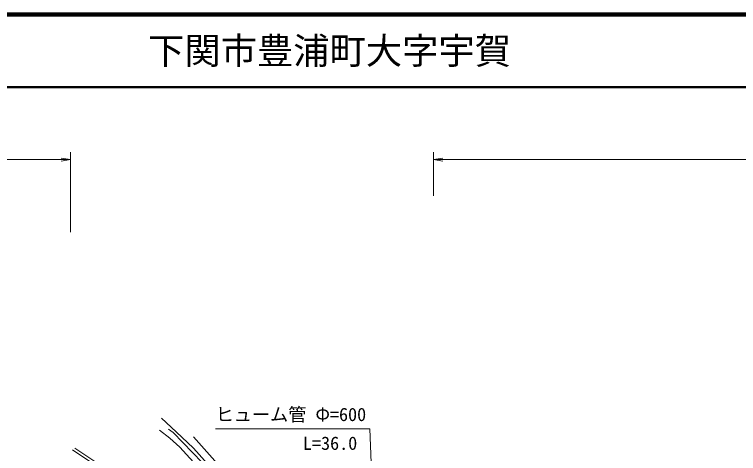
# Model space of a CAD drawing. Units: millimetres at full size, sheet at 1:1000; details may follow other scales. Extents: x 40000 to 680000, y 20000 to 380000.
# Drawn here: x 386611 to 486376, y 319479 to 380000 of the extents above; entities that cross this region are included whole.
import ezdxf
from ezdxf.enums import TextEntityAlignment as Align

# ---------------------------------------------------------------- set-up
doc = ezdxf.new("R2010")
doc.units = ezdxf.units.MM
doc.header["$LTSCALE"] = 1000
for name, color, linetype, lineweight in [('M-BGD', 7, 'Continuous', 13), ('M-STR-HTXT', 7, 'Continuous', 13), ('M-TTL', 2, 'Continuous', 140), ('M-TTL-LINE', 7, 'Continuous', 50)]:
    doc.layers.add(name, color=color, linetype=linetype, lineweight=lineweight)
doc.layers.add('M-TTL-TXT', color=7, linetype='Continuous')
doc.styles.add('ＭＳ ゴシック', font='')
doc.styles.get('ＭＳ ゴシック').set_extended_font_data('MS Gothic')

# ---------------------------------------------------------------- blocks, each defined once
blk = doc.blocks.new('open_arrow')
at = {"color": 0, "linetype": 'Continuous', "lineweight": -2}
blk.add_lwpolyline([(7.5, 1.25), (0, 0), (7.5, -1.25)], dxfattribs=at)

msp = doc.modelspace()

# ---------------------------------------------------------------- linework, layer by layer
at = {"layer": 'M-BGD'}
for points in [[(406872, 324333), (408873, 322471), (411283, 320221), (414357, 316793), (416552, 314017), (418639, 311046), (421308, 306259), (423230, 302447), (424860, 297815), (425941, 294886), (433533, 285425), (437251, 280634), (443163, 279854)], [(423955, 295457), (421245, 303098), (419437, 306985), (417802, 309712), (415247, 313295), (412209, 317298), (409405, 320367), (408034, 321614), (406601, 322720)], [(493105, 261739), (485791, 262650), (476724, 264333), (463521, 267861), (448542, 272161), (442950, 274155), (437771, 276840), (433710, 279353), (431321, 281275), (428849, 284307), (426720, 289189), (425090, 295181), (423750, 299608), (422358, 303254), (419689, 308519), (417363, 312279), (415182, 315156), (412492, 318230), (408493, 322394), (407839, 322841)], [(411260, 321792), (414930, 317624), (416917, 315159), (419207, 312042), (421998, 307318), (423927, 302963), (425236, 299234), (426432, 295298), (433765, 285732), (437453, 280910), (441036, 281483), (450697, 289393), (452940, 292010)], [(403933, 293041), (412555, 295550), (412016, 298661), (411269, 301185), (410012, 304550), (408298, 307687), (406086, 310626), (404134, 312817), (400893, 315756), (394610, 319983)], [(413053, 296036), (411869, 300788), (410187, 304979), (408582, 307845), (405248, 311973), (402787, 314559), (399952, 316865), (397568, 318454), (394920, 320199)]]:
    msp.add_lwpolyline(points, dxfattribs=at)
at = {"layer": 'M-STR-HTXT'}
for p, q in [((394316, 350000), (394316, 361000)), ((444366, 355000), (444366, 361000)), ((69446, 360000), (394316, 360000)), ((444366, 360000), (554207, 360000))]:
    msp.add_line(p, q, dxfattribs=at)
msp.add_lwpolyline([(437495, 273656), (435580, 322899), (414330, 322899)], dxfattribs=at)
at = {"layer": 'M-TTL'}
msp.add_line((680000, 380000), (40000, 380000), dxfattribs=at)
at = {"layer": 'M-TTL-LINE'}
msp.add_line((40000, 370000), (680000, 370000), dxfattribs=at)

# ---------------------------------------------------------------- block references
at = {"layer": 'M-STR-HTXT', "xscale": 167, "yscale": 167, "rotation": 180}
msp.add_blockref('open_arrow', (394316, 360000), dxfattribs=at)
at = {"layer": 'M-STR-HTXT', "xscale": 167, "yscale": 167}
msp.add_blockref('open_arrow', (444366, 360000), dxfattribs=at)

# ---------------------------------------------------------------- texts
at = {"layer": 'M-STR-HTXT', "style": 'ＭＳ ゴシック'}
msp.add_text('ヒューム管 Φ=600', height=1833, dxfattribs=at).set_placement((414330, 323399), align=Align.BOTTOM_LEFT)
msp.add_text('L=36.0', height=1833, dxfattribs=at).set_placement((430098, 320904), align=Align.MIDDLE_CENTER)
at = {"layer": 'M-TTL-TXT', "style": 'ＭＳ ゴシック'}
msp.add_text('下関市豊浦町大字宇賀', height=3666, dxfattribs=at).set_placement((405024, 375000), align=Align.MIDDLE_LEFT)

doc.saveas('drawing.dxf')
